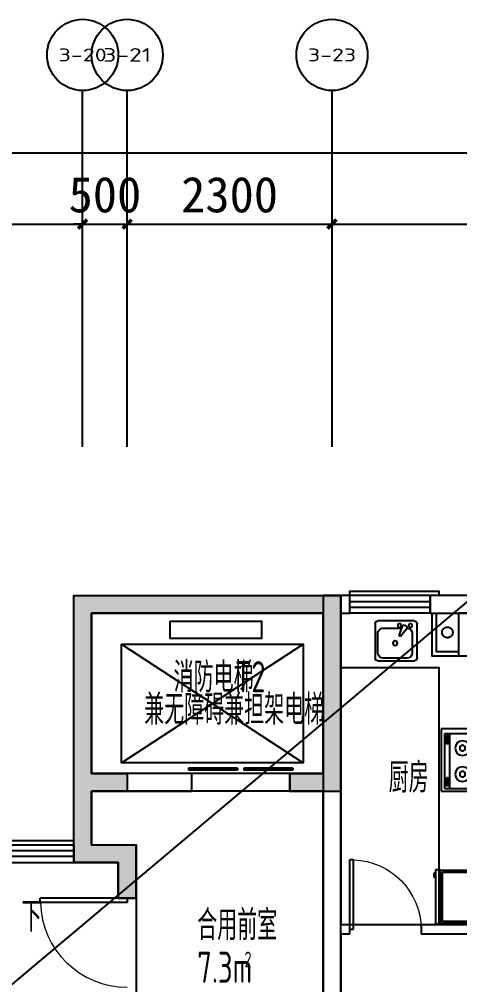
# Model space of a CAD drawing. Extents: x 2378699 to 2462834, y 1041771 to 1211756.
# Drawn here: x 2429425 to 2434370, y 1189078 to 1199920 of the extents above; entities that cross this region are included whole.
import ezdxf
from ezdxf.enums import TextEntityAlignment as Align

# ---------------------------------------------------------------- set-up
doc = ezdxf.new("R2010")
doc.units = 0
doc.header["$LTSCALE"] = 1000
doc.linetypes.add('PS', pattern=[3200, 1500, -200, 1500])
doc.layers.get('0').update_dxf_attribs({"linetype": 'CONTINUOUS'})
doc.layers.get('Defpoints').update_dxf_attribs({"color": 6, "linetype": 'CONTINUOUS'})
for name, color, linetype in [('0p-洞填充', 1, 'CONTINUOUS'), ('A-EVTR', 5, 'CONTINUOUS'), ('A-Lvtry', 5, 'CONTINUOUS'), ('A-烟气道', 105, 'CONTINUOUS'), ('A-线脚看线', 9, 'CONTINUOUS'), ('AXIS', 3, 'CONTINUOUS'), ('AXIS_TEXT', 7, 'CONTINUOUS'), ('DOOR_FIRE', 4, 'CONTINUOUS'), ('PS', 6, 'PS'), ('PUB_HATCH', 8, 'CONTINUOUS'), ('PUB_TEXT', 7, 'CONTINUOUS'), ('WALL', 2, 'CONTINUOUS'), ('WINDOW', 4, 'CONTINUOUS'), ('剪力墙', 6, 'CONTINUOUS'), ('商业', 2, 'CONTINUOUS')]:
    doc.layers.add(name, color=color, linetype=linetype)
doc.layers.add('A-area', color=23, linetype='CONTINUOUS', plot=False)
doc.styles.add('_TCH_AXIS', font='tssdeng.shx', dxfattribs={"width": 0.7, "bigfont": 'tssdchn.shx'})
doc.styles.add('_TCH_DIM', font='tssdeng.shx', dxfattribs={"width": 0.7, "bigfont": 'tssdchn.shx'})
doc.styles.add('COMPLEX', font='COMPLEX')
doc.styles.get("Standard").update_dxf_attribs({"font": 'tssdeng.shx', "bigfont": 'tssdchn.shx'})
doc.styles.add('黑体', font='simhei.ttf')
doc.dimstyles.new('_TCH_ARCH&&100', dxfattribs={"dimtxt": 400, "dimasz": 100, "dimexe": 250, "dimexo": 300, "dimgap": 126.25, "dimtad": 1, "dimdec": 0, "dimdsep": 46, "dimtxsty": '黑体', "dimblk": 'ARCHTICK', "dimcen": 0.09, "dimclrt": 7, "dimazin": 2, "dimtfac": 1, "dimtdec": 0, "dimtix": 1, "dimtmove": 2, "dimatfit": 3, "dimldrblk": 'ARCHTICK', "dimfxl": 0, "dimtolj": 1, "dimtzin": 0, "dimarcsym": 0})

# ---------------------------------------------------------------- blocks, each defined once
blk = doc.blocks.new('zt1')
at = {"layer": 'A-Lvtry', "linetype": 'Continuous'}
for p, q in [((-700, 0), (0, 0)), ((-700, -500), (-700, 0)), ((0, 0), (0, -500)), ((0, -500), (-700, -500))]:
    blk.add_line(p, q, dxfattribs=at)
at = {"layer": 'A-Lvtry'}
for p, q in [((-673, -113), (-673, -456)), ((-51, -113), (-673, -113)), ((-51, -456), (-51, -113)), ((-673, -400), (-51, -400)), ((-641, -422), (-641, -434)), ((-566, -432), (-630, -432)), ((-630, -432), (-630, -448)), ((-566, -448), (-566, -432)), ((-549, -423), (-549, -434)), ((-168, -422), (-168, -434)), ((-157, -432), (-157, -448)), ((-93, -432), (-157, -432)), ((-93, -448), (-93, -432)), ((-76, -423), (-76, -434)), ((-673, -456), (-51, -456)), ((-630, -448), (-566, -448)), ((-157, -448), (-93, -448))]:
    blk.add_line(p, q, dxfattribs=at)
for points in [[(-549, -423, 0.259034), (-551, -420, 0.076276), (-563, -415, 0.036515), (-576, -412, 0.026615), (-595, -411, 0.026615), (-614, -412, 0.036515), (-627, -415, 0.076276), (-639, -420, 0.259034), (-641, -423, 0.078462), (-641, -424, 0.056762)], [(-549, -434, 0.259034), (-551, -430, 0.076276), (-563, -425, 0.036515), (-576, -423, 0.026615), (-595, -422, 0.026615), (-614, -423, 0.036515), (-627, -425, 0.076276), (-639, -430, 0.259034), (-641, -434, 0.259034), (-639, -437, 0.056762), (-630, -441, 0.036515)], [(-76, -423, 0.259034), (-78, -420, 0.076276), (-90, -415, 0.036515), (-103, -412, 0.026615), (-122, -411, 0.026615), (-141, -412, 0.036515), (-154, -415, 0.076276), (-166, -420, 0.259034), (-168, -423, 0.078462), (-168, -424, 0.056762)], [(-76, -434, 0.259034), (-78, -430, 0.076276), (-90, -425, 0.036515), (-103, -423, 0.026615), (-122, -422, 0.026615), (-141, -423, 0.036515), (-154, -425, 0.076276), (-166, -430, 0.259034), (-168, -434, 0.259034), (-166, -437, 0.056762), (-157, -441, 0.036515)], [(-566, -443, 0.008736), (-563, -442, 0.076276), (-551, -437, 0.259034), (-549, -434, 0.259034)], [(-93, -443, 0.008736), (-90, -442, 0.076276), (-78, -437, 0.259034), (-76, -434, 0.259034)]]:
    blk.add_lwpolyline(points, format="xyb", dxfattribs=at)
at = {"layer": 'A-Lvtry', "linetype": 'Continuous'}
for centre, radius in [((-508, -259), 82.5), ((-216, -259), 82.5), ((-508, -259), 31.6), ((-216, -259), 31.6)]:
    blk.add_circle(centre, radius, dxfattribs=at)
at = {"layer": 'A-Lvtry', "width": 0.8, "flags": 9}
for tag in ['YSIZE', 'XSIZE']:
    blk.add_attdef(tag, (-350, 0), '', height=0.5, dxfattribs=at)
blk = doc.blocks.new('t4')
at = {"layer": 'A-Lvtry'}
for p, q in [((3876545, 2552260), (3876931, 2552260)), ((3876515, 2551820), (3876515, 2552229)), ((3876820, 2552206), (3876606, 2552206)), ((3876962, 2552229), (3876962, 2551820)), ((3876545, 2552145), (3876545, 2551880)), ((3876790, 2552072), (3876875, 2552142)), ((3876800, 2552055), (3876790, 2552072)), ((3876903, 2552093), (3876800, 2552055)), ((3876881, 2551880), (3876881, 2552085)), ((3876914, 2552122), (3876906, 2552136)), ((3876931, 2551789), (3876545, 2551789)), ((3876606, 2551820), (3876820, 2551820))]:
    blk.add_line(p, q, dxfattribs=at)
at = {"layer": 'A-Lvtry', "extrusion": (3.92285e-11, -1.08889e-08, 1)}
for centre, major_axis, start_param, end_param in [((3876545, 2552229), (-21.6, 21.6, 0), -0.785398, 0.785398), ((3876931, 2552229), (-21.6, 21.6, 0), 3.926991, 5.497787), ((3876606, 2552145), (-43.1, 43.1, 0), -0.785398, 0.785398), ((3876820, 2552145), (43.1, 43.1, 0), 5.497787, 7.068583), ((3876911, 2552185), (-14.4, 14.4, 0), 4.712389, 10.995574), ((3876888, 2552126), (14.4, 14.4, 0), 6.021386, 7.757331), ((3876911, 2552063), (14.4, 14.4, 0), 6.283185283893945, 12.56637059107353), ((3876896, 2552112), (-14.4, 14.4, 0), 2.714645, 4.45059), ((3876713, 2552013), (18, 18, 0), 6.283185283897186, 12.56637059107677), ((3876606, 2551880), (-43.1, 43.1, 0), 0.785398, 2.356194), ((3876820, 2551880), (-43.1, 43.1, 0), 2.356194, 3.926991), ((3876545, 2551820), (21.6, 21.6, 0), 2.356194, 3.926991), ((3876931, 2551820), (-21.6, 21.6, 0), 2.356194, 3.926991)]:
    blk.add_ellipse(centre, major_axis=major_axis, ratio=1, start_param=start_param, end_param=end_param, dxfattribs=at)
blk = doc.blocks.new('BX1')
at = {"layer": 'A-Lvtry'}
for p, q in [((-560, 8), (-608, 8)), ((-608, 8), (-608, -608)), ((-560, -608), (-560, 8)), ((0, 0), (-560, 0)), ((0, -600), (0, 0)), ((-560, 0), (-560, -600)), ((-24, -24), (-536, -24)), ((-536, -24), (-536, -576)), ((-24, -576), (-24, -24)), ((-631, -564), (-631, -520)), ((-631, -520), (-608, -520)), ((-608, -520), (-608, -564)), ((-608, -564), (-631, -564)), ((-608, -608), (-560, -608)), ((-560, -600), (0, -600)), ((-536, -576), (-24, -576))]:
    blk.add_line(p, q, dxfattribs=at)
blk = doc.blocks.new('$DorLib2D$00000001')
for p, q in [((0.45, 0.975), (0.5, 0.975)), ((0.45, 0), (0.45, 0.975)), ((0.5, 0), (0.5, 0.975)), ((0.5, 0), (0.45, 0))]:
    blk.add_line(p, q)
at = {"lineweight": 13}
blk.add_arc((0.475, 0), 0.975, 91.4693, 180, dxfattribs=at)
blk = doc.blocks.new('$TCHSYS$WIN2D')
for p, q in [((-0.5, 0.5), (0.5, 0.5)), ((-0.5, 0.5), (-0.5, -0.5)), ((0.5, 0.5), (0.5, -0.5)), ((0.5, 0.1667), (-0.5, 0.1667)), ((0.5, -0.1667), (-0.5, -0.1667)), ((-0.5, -0.5), (0.5, -0.5))]:
    blk.add_line(p, q)
blk = doc.blocks.new('a6huxing 0323')
at = {"layer": 'A-Lvtry'}
blk.add_lwpolyline([(3966, 183102), (5065, 183102), (5065, 180212)], dxfattribs=at)
at = {"layer": 'A-烟气道'}
blk.add_lwpolyline([(5286, 183232), (5666, 183232), (5666, 183712), (5286, 183712)], close=True, dxfattribs=at)
at = {"layer": 'PS', "ltscale": 0.5}
blk.add_circle((5161, 183497), 60, dxfattribs=at)
at = {"layer": 'WALL'}
for p, q in [((3766, 183912), (3766, 180212)), ((4066, 183912), (3766, 183912)), ((4066, 183712), (4066, 183912)), ((5666, 183912), (4966, 183912)), ((4966, 183912), (4966, 183712)), ((3966, 183712), (3966, 180212)), ((3966, 183712), (4066, 183712)), ((4966, 183712), (5666, 183712)), ((3766, 180212), (3766, 177812)), ((4066, 180212), (3966, 180212)), ((4066, 180112), (4066, 180212)), ((5666, 180212), (4866, 180212)), ((4866, 180212), (4866, 180112)), ((3966, 180112), (3966, 178012)), ((3966, 180112), (4066, 180112)), ((4866, 180112), (5666, 180112))]:
    blk.add_line(p, q, dxfattribs=at)
for points in [[(4986, 183712), (4986, 183232), (5286, 183232)], [(5036, 183712), (5036, 183282), (5286, 183282)]]:
    blk.add_lwpolyline(points, dxfattribs=at)
at = {"layer": 'WINDOW'}
blk.add_line((4866, 180212), (4066, 180212), dxfattribs=at)
at = {"layer": 'A-Lvtry', "extrusion": (1.08889e-08, 3.92285e-11, 1), "xscale": -1.000000000000006, "rotation": 269.9999986659787}
blk.add_blockref('zt1', (5590, 182413), dxfattribs=at)
at = {"layer": 'A-Lvtry', "extrusion": (-3.92285e-11, 1.08889e-08, 1), "xscale": -1.000000000000012, "rotation": 180}
blk.add_blockref('BX1', (5641, 180227), dxfattribs=at)
at = {"layer": 'WINDOW', "rotation": 180}
for name, p, xscale, yscale, zscale in [('$TCHSYS$WIN2D', (4516, 183812), 900, 200, 900), ('$DorLib2D$00000001', (4466, 180162), 800, -800, 800)]:
    blk.add_blockref(name, p, dxfattribs=dict(at, xscale=xscale, yscale=yscale, zscale=zscale))
at = {"layer": '商业', "xscale": -1, "rotation": 270}
blk.add_blockref('t4', (-2547439, -3693337), dxfattribs=at)
at = {"layer": 'PUB_TEXT', "width": 0.7}
blk.add_text('厨房', height=337.6, dxfattribs=at).set_placement((4502, 181697))
blk = doc.blocks.new('jgjlq030328')
at = {"layer": 'PUB_HATCH'}
blk.add_hatch(color=256, dxfattribs=at).paths.add_polyline_path([(-254335, 24912), (-254335, 25312), (-254835, 25312), (-254835, 28312), (-251835, 28312), (-251835, 26112), (-252410, 26112), (-252410, 26312), (-252035, 26312), (-252035, 28112), (-254635, 28112), (-254635, 26312), (-254235, 26312), (-254235, 26112), (-254635, 26112), (-254635, 25512), (-254135, 25512), (-254135, 25312), (-254135, 24912)])
at = {"layer": '剪力墙'}
blk.add_lwpolyline([(-254335, 24912), (-254335, 25312), (-254835, 25312), (-254835, 28312), (-251835, 28312), (-251835, 26112), (-252410, 26112), (-252410, 26312), (-252035, 26312), (-252035, 28112), (-254635, 28112), (-254635, 26312), (-254235, 26312), (-254235, 26112), (-254635, 26112), (-254635, 25512), (-254135, 25512), (-254135, 25312), (-254135, 24912)], close=True, dxfattribs=at)
blk = doc.blocks.new('ssxianjiao0329')
at = {"layer": 'A-线脚看线'}
for points in [[(-5414, 154798), (-5414, 154848), (-4414, 154848), (-4414, 154798)], [(-9764, 151998), (-9764, 152048), (-8514, 152048)]]:
    blk.add_lwpolyline(points, dxfattribs=at)
blk = doc.blocks.new('$DORLIB2D$00000127')
at = {"color": 0}
for points in [[(-0.5333, 0.7949), (-0.5333, 0.6904)], [(-0.0333, 0.7949), (-0.5333, 0.7949)], [(-0.0333, 0.7949), (-0.0333, 0.6904)], [(0.5333, 0.7949), (0.0333, 0.7949)], [(0.0333, 0.7949), (0.0333, 0.6904)], [(0.5333, 0.7949), (0.5333, 0.6904)], [(-0.0333, 0.6904), (-0.5333, 0.6904)], [(0.5333, 0.6904), (0.0333, 0.6904)], [(0.5, 0.5), (-0.5, 0.5)]]:
    blk.add_lwpolyline(points, dxfattribs=at)
blk = doc.blocks.new('hhhhxintongqutong0329')
at = {"layer": 'A-area'}
blk.add_lwpolyline([(-8314, 25883), (-8314, 25283), (-7814, 25283), (-7814, 23283), (-7114, 23283), (-7114, 22183), (-5714, 22183), (-5714, 25883)], close=True, dxfattribs=at)
at = {"layer": 'A-EVTR'}
for points in [[(-7430, 27795), (-6405, 27795), (-6405, 27599), (-7430, 27599)], [(-7978, 27537), (-5937, 27537), (-5937, 26203), (-7978, 26203)]]:
    blk.add_lwpolyline(points, close=True, dxfattribs=at)
for points in [[(-7978, 26203), (-5937, 27537)], [(-7978, 27537), (-5937, 26203)]]:
    blk.add_lwpolyline(points, dxfattribs=at)
at = {"layer": 'WALL'}
for p, q in [((-8514, 28083), (-5514, 28083)), ((-8514, 25983), (-8514, 28083)), ((-5514, 25983), (-5514, 28083)), ((-8314, 27883), (-5714, 27883)), ((-8314, 26083), (-8314, 27883)), ((-5714, 26083), (-5714, 27883)), ((-7189, 26083), (-8314, 26083)), ((-7189, 25883), (-7189, 26083)), ((-5714, 26083), (-6089, 26083)), ((-6089, 26083), (-6089, 25883)), ((-8514, 25283), (-8514, 25983)), ((-5514, 21983), (-5514, 25983)), ((-8314, 25883), (-7189, 25883)), ((-8314, 25283), (-8314, 25883)), ((-6089, 25883), (-5714, 25883)), ((-5714, 22183), (-5714, 25883)), ((-8514, 25283), (-8514, 25083)), ((-8314, 25283), (-7814, 25283)), ((-7814, 24683), (-7814, 25283)), ((-8514, 25083), (-8414, 25083)), ((-8414, 25083), (-8014, 25083)), ((-8014, 25083), (-8014, 24683)), ((-8014, 24683), (-7814, 24683))]:
    blk.add_line(p, q, dxfattribs=at)
at = {"layer": 'DOOR_FIRE', "xscale": 1000, "yscale": 1000, "zscale": 200, "rotation": 90}
blk.add_blockref('$DorLib2D$00000001', (-7914, 24183), dxfattribs=at)
at = {"layer": 'WINDOW'}
for name, p, xscale, yscale, zscale in [('$DORLIB2D$00000127', (-6639, 25983), 1100, 200, 1100), ('$TCHSYS$WIN2D', (-9114, 25183), 1200, -200, 1200)]:
    blk.add_blockref(name, p, dxfattribs=dict(at, xscale=xscale, yscale=yscale, zscale=zscale))
at = {"layer": 'PUB_TEXT', "width": 0.7}
for s, height, p in [('消防电梯', 337.6, (-7392, 26995)), ('T2', 350, (-6704, 26995)), ('兼无障碍兼担架电梯', 337.6, (-7723, 26632)), ('合用前室', 337.6, (-7127, 24211)), ('7.3m', 350, (-7127, 23732)), ('2', 175, (-6597, 23907))]:
    blk.add_text(s, height=height, dxfattribs=at).set_placement(p)
at = {"layer": 'PUB_TEXT', "style": '_TCH_DIM', "width": 0.7}
blk.add_text('下', height=338, dxfattribs=at).set_placement((-9099, 24308))
blk = doc.blocks.new('_ArchTick')
at = {"color": 0, "linetype": 'ByBlock', "const_width": 0.4}
blk.add_lwpolyline([(-0.5, -0.5), (0.5, 0.5)], dxfattribs=at)
blk = doc.blocks.new('*D89')
at = {"layer": 'AXIS', "color": 0, "lineweight": -2}
for p, q in [((2425736, 1195420), (2425736, 1197870)), ((2430136, 1195420), (2430136, 1197870)), ((2425736, 1197620), (2430136, 1197620))]:
    blk.add_line(p, q, dxfattribs=at)
at = {"layer": 'Defpoints', "color": 0}
for p in [(2430136, 1197620), (2425736, 1195120), (2430136, 1195120)]:
    blk.add_point(p, dxfattribs=at)
at = {"layer": 'AXIS', "color": 0, "lineweight": -2, "xscale": 100, "yscale": 100, "zscale": 100, "rotation": 180}
blk.add_blockref('_ArchTick', (2425736, 1197620), dxfattribs=at)
at = {"layer": 'AXIS', "color": 0, "lineweight": -2, "xscale": 100, "yscale": 100, "zscale": 100}
blk.add_blockref('_ArchTick', (2430136, 1197620), dxfattribs=at)
at = {"layer": 'AXIS', "color": 7, "insert": (2427936, 1197949), "char_height": 400, "attachment_point": 5, "style": '黑体'}
blk.add_mtext('\\A1;4400', dxfattribs=at)
blk = doc.blocks.new('*D90')
at = {"layer": 'AXIS', "color": 0, "lineweight": -2}
for p, q in [((2430136, 1195420), (2430136, 1197870)), ((2430636, 1195420), (2430636, 1197870)), ((2430136, 1197620), (2430036, 1197620)), ((2430136, 1197620), (2430636, 1197620)), ((2430636, 1197620), (2430736, 1197620))]:
    blk.add_line(p, q, dxfattribs=at)
at = {"layer": 'Defpoints', "color": 0}
for p in [(2430636, 1197620), (2430136, 1195120), (2430636, 1195120)]:
    blk.add_point(p, dxfattribs=at)
at = {"layer": 'AXIS', "color": 0, "lineweight": -2, "xscale": 100, "yscale": 100, "zscale": 100}
blk.add_blockref('_ArchTick', (2430136, 1197620), dxfattribs=at)
at = {"layer": 'AXIS', "color": 0, "lineweight": -2, "xscale": 100, "yscale": 100, "zscale": 100, "rotation": 180}
blk.add_blockref('_ArchTick', (2430636, 1197620), dxfattribs=at)
at = {"layer": 'AXIS', "color": 7, "insert": (2430386, 1197949), "char_height": 400, "attachment_point": 5, "style": '黑体'}
blk.add_mtext('\\A1;500', dxfattribs=at)
blk = doc.blocks.new('*D91')
at = {"layer": 'AXIS', "color": 0, "lineweight": -2}
for p, q in [((2430636, 1195420), (2430636, 1197870)), ((2432936, 1195420), (2432936, 1197870)), ((2430636, 1197620), (2432936, 1197620))]:
    blk.add_line(p, q, dxfattribs=at)
at = {"layer": 'Defpoints', "color": 0}
for p in [(2432936, 1197620), (2430636, 1195120), (2432936, 1195120)]:
    blk.add_point(p, dxfattribs=at)
at = {"layer": 'AXIS', "color": 0, "lineweight": -2, "xscale": 100, "yscale": 100, "zscale": 100, "rotation": 180}
blk.add_blockref('_ArchTick', (2430636, 1197620), dxfattribs=at)
at = {"layer": 'AXIS', "color": 0, "lineweight": -2, "xscale": 100, "yscale": 100, "zscale": 100}
blk.add_blockref('_ArchTick', (2432936, 1197620), dxfattribs=at)
at = {"layer": 'AXIS', "color": 7, "insert": (2431786, 1197949), "char_height": 400, "attachment_point": 5, "style": '黑体'}
blk.add_mtext('\\A1;2300', dxfattribs=at)
blk = doc.blocks.new('*D92')
at = {"layer": 'AXIS', "color": 0, "lineweight": -2}
for p, q in [((2432936, 1195420), (2432936, 1197870)), ((2439436, 1195420), (2439436, 1197870)), ((2432936, 1197620), (2439436, 1197620))]:
    blk.add_line(p, q, dxfattribs=at)
at = {"layer": 'Defpoints', "color": 0}
for p in [(2439436, 1197620), (2432936, 1195120), (2439436, 1195120)]:
    blk.add_point(p, dxfattribs=at)
at = {"layer": 'AXIS', "color": 0, "lineweight": -2, "xscale": 100, "yscale": 100, "zscale": 100, "rotation": 180}
blk.add_blockref('_ArchTick', (2432936, 1197620), dxfattribs=at)
at = {"layer": 'AXIS', "color": 0, "lineweight": -2, "xscale": 100, "yscale": 100, "zscale": 100}
blk.add_blockref('_ArchTick', (2439436, 1197620), dxfattribs=at)
at = {"layer": 'AXIS', "color": 7, "insert": (2436186, 1197949), "char_height": 400, "attachment_point": 5, "style": '黑体'}
blk.add_mtext('\\A1;6500', dxfattribs=at)
blk = doc.blocks.new('*D95')
at = {"layer": 'AXIS', "color": 0, "lineweight": -2}
for p, q in [((2394436, 1195420), (2394436, 1198670)), ((2442436, 1195420), (2442436, 1198670)), ((2394436, 1198420), (2442436, 1198420))]:
    blk.add_line(p, q, dxfattribs=at)
at = {"layer": 'Defpoints', "color": 0}
for p in [(2442436, 1198420), (2394436, 1195120), (2442436, 1195120)]:
    blk.add_point(p, dxfattribs=at)
at = {"layer": 'AXIS', "color": 0, "lineweight": -2, "xscale": 100, "yscale": 100, "zscale": 100, "rotation": 180}
blk.add_blockref('_ArchTick', (2394436, 1198420), dxfattribs=at)
at = {"layer": 'AXIS', "color": 0, "lineweight": -2, "xscale": 100, "yscale": 100, "zscale": 100}
blk.add_blockref('_ArchTick', (2442436, 1198420), dxfattribs=at)
at = {"layer": 'AXIS', "color": 7, "insert": (2418436, 1198749), "char_height": 400, "attachment_point": 5, "style": '黑体'}
blk.add_mtext('\\A1;48000', dxfattribs=at)
blk = doc.blocks.new('_AXISO')
blk.add_circle((0, 0), 0.5)
at = {"layer": 'AXIS_TEXT', "style": 'COMPLEX', "width": 1.041667}
blk.add_attdef('A', text='', height=0.56, dxfattribs=at).set_placement((-0.25, -0.28), (0.25, -0.28), align=Align.FIT)

msp = doc.modelspace()

# ---------------------------------------------------------------- linework, layer by layer
at = {"layer": 'AXIS'}
for p, q in [((2430136, 1195120.4), (2430136, 1199120.4)), ((2430636, 1195120.4), (2430636, 1199120.4)), ((2432936, 1195120.4), (2432936, 1199120.4))]:
    msp.add_line(p, q, dxfattribs=at)

# ---------------------------------------------------------------- block references
msp.add_blockref('a6huxing 0323', (2429070.5, 1009537.5))
ref = msp.add_blockref('_AXISO', (2430136, 1199520.4), dxfattribs=dict(at, xscale=800, yscale=800, zscale=800))
ref.add_attrib('A', '3-20', dxfattribs={"layer": 'AXIS_TEXT', "height": 143.86, "style": '_TCH_AXIS', "width": 1.222619}).set_placement((2429865.4, 1199448.4), (2430406.6, 1199448.4), align=Align.FIT)
ref = msp.add_blockref('_AXISO', (2430636, 1199520.4), dxfattribs=dict(at, xscale=800, yscale=800, zscale=800))
ref.add_attrib('A', '3-21', dxfattribs={"layer": 'AXIS_TEXT', "height": 152.88, "style": '_TCH_AXIS', "width": 1.221587}).set_placement((2430366.6, 1199443.9), (2430905.3, 1199443.9), align=Align.FIT)
ref = msp.add_blockref('_AXISO', (2432936, 1199520.4), dxfattribs=dict(at, xscale=800, yscale=800, zscale=800))
ref.add_attrib('A', '3-23', dxfattribs={"layer": 'AXIS_TEXT', "height": 143.86, "style": '_TCH_AXIS', "width": 1.222619}).set_placement((2432665.4, 1199448.4), (2433206.6, 1199448.4), align=Align.FIT)

# ---------------------------------------------------------------- dimensions: what is measured, and where the dimension line sits
for p1, p2, distance, picture, middle in [((2394436, 1195120.4), (2442436, 1195120.4), 3300, '*D95', (2418436, 1198748.9)), ((2425736, 1195120.4), (2430136, 1195120.4), 2500, '*D89', (2427936, 1197948.9)), ((2430136, 1195120.4), (2430636, 1195120.4), 2500, '*D90', (2430386, 1197948.9)), ((2430636, 1195120.4), (2432936, 1195120.4), 2500, '*D91', (2431786, 1197948.9)), ((2432936, 1195120.4), (2439436, 1195120.4), 2500, '*D92', (2436186, 1197948.9))]:
    dim = msp.add_aligned_dim(p1=p1, p2=p2, distance=distance, dimstyle='_TCH_ARCH&&100', dxfattribs=at)
    dim.commit()
    dim.dimension.update_dxf_attribs({"geometry": picture, "text_midpoint": middle})

# ---------------------------------------------------------------- next in the draw order: linework, layer by layer
at = {"layer": '0p-洞填充'}
msp.add_xline((2353258.6, 1125146.8), (0.76557854, 0.64334244), dxfattribs=at)

# ---------------------------------------------------------------- next in the draw order: block references
for name, p in [('ssxianjiao0329', (2438549.7, 1038651)), ('hhhhxintongqutong0329', (2438549.7, 1165366.6))]:
    msp.add_blockref(name, p)
at = {"layer": '剪力墙'}
msp.add_blockref('jgjlq030328', (2684871, 1165137.3, 0), dxfattribs=at)

doc.saveas('drawing.dxf')
